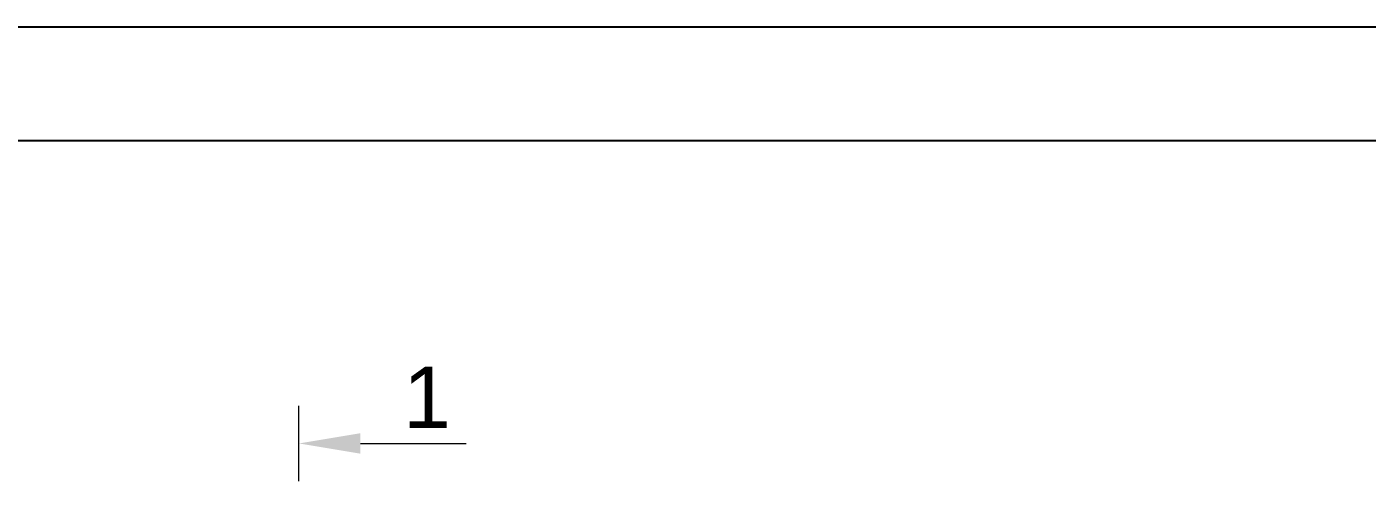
# Model space of a CAD drawing. Header units: inches. Extents: x 523 to 1492, y 69 to 539.
# Drawn here: x 738.7 to 797.5, y 490.3 to 510.3 of the extents above; entities that cross this region are included whole.
import ezdxf

# ---------------------------------------------------------------- set-up
doc = ezdxf.new("R2010")
doc.units = ezdxf.units.IN
doc.header["$MEASUREMENT"] = 0
doc.styles.get("Standard").update_dxf_attribs({"font": 'arial.ttf'})

msp = doc.modelspace()

# ---------------------------------------------------------------- linework, layer by layer
for p, q in [((522.698, 510.268), (1491.606, 510.268)), ((542.698, 505.268), (1486.606, 505.268))]:
    msp.add_line(p, q)
at = {"color": 7, "linetype": 'ByBlock', "lineweight": 15}
for p, q in [((750.619, 490.296), (750.619, 493.616)), ((753.319, 491.956), (757.97, 491.956))]:
    msp.add_line(p, q, dxfattribs=at)
msp.add_solid([(753.319, 492.406), (753.319, 491.506), (750.619, 491.956)], dxfattribs=at)

# ---------------------------------------------------------------- texts
msp.add_text('1', height=2.7, dxfattribs=at).set_placement((755.194, 492.637))

doc.saveas('drawing.dxf')
